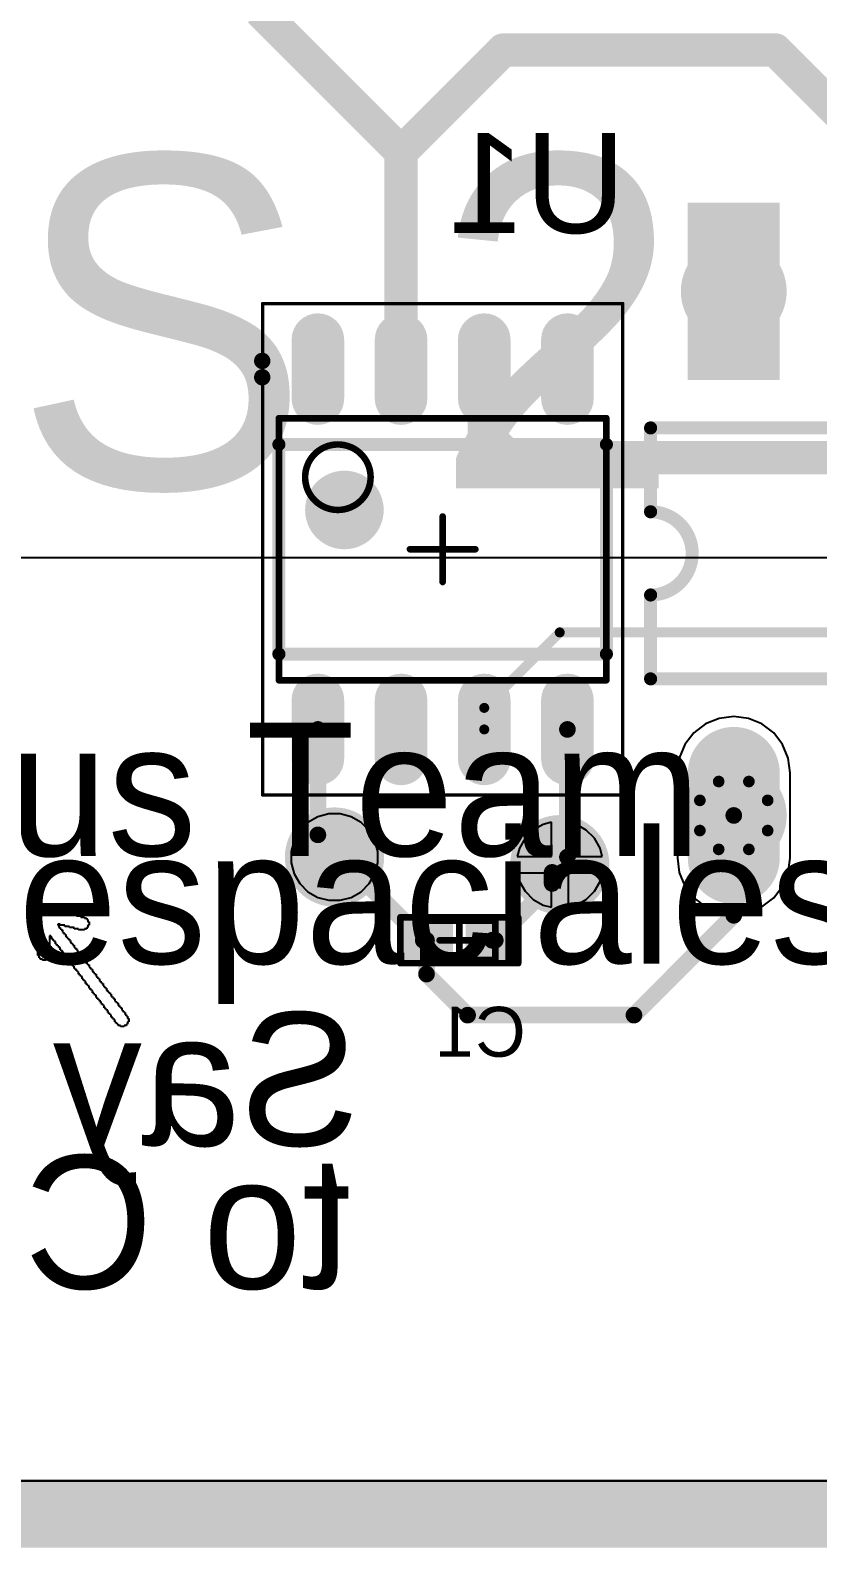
# Model space of a CAD drawing. Header units: millimetres. Extents: x -0.02 to 3.96, y -0.02 to 1.99.
# Drawn here: x 0.457 to 0.93, y -0.02 to 0.892 of the extents above; entities that cross this region are included whole.
import ezdxf

# ---------------------------------------------------------------- set-up
doc = ezdxf.new("R2010")
doc.units = ezdxf.units.MM
doc.header["$MEASUREMENT"] = 0
for name, color, linetype in [('BottomLayer', 5, 'Continuous'), ('BottomOverlay', 54, 'Continuous'), ('BottomPaste', 16, 'Continuous'), ('BottomSolder', 6, 'Continuous'), ('InternalPlane1', 76, 'Continuous'), ('InternalPlane2', 16, 'Continuous'), ('Mechanical1', 6, 'Continuous'), ('Mechanical13', 56, 'Continuous'), ('Mechanical15', 56, 'Continuous'), ('MultiLayer', 9, 'Continuous'), ('PadHoleLayer', 156, 'Continuous'), ('TopLayer', 1, 'Continuous'), ('TopOverlay', 2, 'Continuous'), ('TopSolder', 216, 'Continuous'), ('ViaHoleLayer', 16, 'Continuous')]:
    doc.layers.add(name, color=color, linetype=linetype)
doc.styles.add('Arial', font='arial.ttf', dxfattribs={"height": 0.2})
doc.styles.add('SciFly', font='', dxfattribs={"height": 0.2})
doc.styles.get('SciFly').set_extended_font_data('SciFly')

# ---------------------------------------------------------------- blocks, each defined once
blk = doc.blocks.new('SOIC127P600X135_8N_B_6')
at = {"layer": 'BottomLayer'}
blk.add_hatch(color=5, dxfattribs=at).paths.add_polyline_path([(-0.20421, 0.19862), (-0.10579, 0.19862), (-0.10579, 0.15138), (-0.20421, 0.15138)])
h = blk.add_hatch(color=5, dxfattribs=at)
edge = h.paths.add_edge_path()
edge.add_arc((0.13437, 0.175), 0.02362, 90, 270)
edge.add_line((0.13437, 0.15138), (0.18555, 0.15138))
edge.add_arc((0.18555, 0.175), 0.02362, 270, 450)
edge.add_line((0.18555, 0.19862), (0.13437, 0.19862))
h = blk.add_hatch(color=5, dxfattribs=at)
edge = h.paths.add_edge_path()
edge.add_arc((-0.12598, 0.075), 0.01181, 90, 270)
edge.add_line((-0.12598, 0.06319), (-0.09055, 0.06319))
edge.add_arc((-0.09055, 0.075), 0.01181, 270, 450)
edge.add_line((-0.09055, 0.08681), (-0.12598, 0.08681))
h = blk.add_hatch(color=5, dxfattribs=at)
edge = h.paths.add_edge_path()
edge.add_arc((0.09055, 0.075), 0.01181, 90, 270)
edge.add_line((0.09055, 0.06319), (0.12598, 0.06319))
edge.add_arc((0.12598, 0.075), 0.01181, 270, 450)
edge.add_line((0.12598, 0.08681), (0.09055, 0.08681))
h = blk.add_hatch(color=5, dxfattribs=at)
edge = h.paths.add_edge_path()
edge.add_arc((-0.12598, 0.025), 0.01181, 90, 270)
edge.add_line((-0.12598, 0.01319), (-0.09055, 0.01319))
edge.add_arc((-0.09055, 0.025), 0.01181, 270, 450)
edge.add_line((-0.09055, 0.03681), (-0.12598, 0.03681))
h = blk.add_hatch(color=5, dxfattribs=at)
edge = h.paths.add_edge_path()
edge.add_arc((0.09055, 0.025), 0.01181, 90, 270)
edge.add_line((0.09055, 0.01319), (0.12598, 0.01319))
edge.add_arc((0.12598, 0.025), 0.01181, 270, 450)
edge.add_line((0.12598, 0.03681), (0.09055, 0.03681))
h = blk.add_hatch(color=5, dxfattribs=at)
edge = h.paths.add_edge_path()
edge.add_arc((-0.12598, -0.025), 0.01181, 90, 270)
edge.add_line((-0.12598, -0.03681), (-0.09055, -0.03681))
edge.add_arc((-0.09055, -0.025), 0.01181, 270, 450)
edge.add_line((-0.09055, -0.01319), (-0.12598, -0.01319))
h = blk.add_hatch(color=5, dxfattribs=at)
edge = h.paths.add_edge_path()
edge.add_arc((0.09055, -0.025), 0.01181, 90, 270)
edge.add_line((0.09055, -0.03681), (0.12598, -0.03681))
edge.add_arc((0.12598, -0.025), 0.01181, 270, 450)
edge.add_line((0.12598, -0.01319), (0.09055, -0.01319))
h = blk.add_hatch(color=5, dxfattribs=at)
edge = h.paths.add_edge_path()
edge.add_arc((-0.12598, -0.075), 0.01181, 90, 270)
edge.add_line((-0.12598, -0.08681), (-0.09055, -0.08681))
edge.add_arc((-0.09055, -0.075), 0.01181, 270, 450)
edge.add_line((-0.09055, -0.06319), (-0.12598, -0.06319))
h = blk.add_hatch(color=5, dxfattribs=at)
edge = h.paths.add_edge_path()
edge.add_arc((0.09055, -0.075), 0.01181, 90, 270)
edge.add_line((0.09055, -0.08681), (0.12598, -0.08681))
edge.add_arc((0.12598, -0.075), 0.01181, 270, 450)
edge.add_line((0.12598, -0.06319), (0.09055, -0.06319))
at = {"layer": 'BottomPaste'}
h = blk.add_hatch(color=16, dxfattribs=at)
edge = h.paths.add_edge_path()
edge.add_arc((-0.12598, 0.075), 0.01181, 90, 270)
edge.add_line((-0.12598, 0.06319), (-0.09055, 0.06319))
edge.add_arc((-0.09055, 0.075), 0.01181, 270, 450)
edge.add_line((-0.09055, 0.08681), (-0.12598, 0.08681))
h = blk.add_hatch(color=16, dxfattribs=at)
edge = h.paths.add_edge_path()
edge.add_arc((0.09055, 0.075), 0.01181, 90, 270)
edge.add_line((0.09055, 0.06319), (0.12598, 0.06319))
edge.add_arc((0.12598, 0.075), 0.01181, 270, 450)
edge.add_line((0.12598, 0.08681), (0.09055, 0.08681))
h = blk.add_hatch(color=16, dxfattribs=at)
edge = h.paths.add_edge_path()
edge.add_arc((-0.12598, 0.025), 0.01181, 90, 270)
edge.add_line((-0.12598, 0.01319), (-0.09055, 0.01319))
edge.add_arc((-0.09055, 0.025), 0.01181, 270, 450)
edge.add_line((-0.09055, 0.03681), (-0.12598, 0.03681))
h = blk.add_hatch(color=16, dxfattribs=at)
edge = h.paths.add_edge_path()
edge.add_arc((0.09055, 0.025), 0.01181, 90, 270)
edge.add_line((0.09055, 0.01319), (0.12598, 0.01319))
edge.add_arc((0.12598, 0.025), 0.01181, 270, 450)
edge.add_line((0.12598, 0.03681), (0.09055, 0.03681))
h = blk.add_hatch(color=16, dxfattribs=at)
edge = h.paths.add_edge_path()
edge.add_arc((-0.12598, -0.025), 0.01181, 90, 270)
edge.add_line((-0.12598, -0.03681), (-0.09055, -0.03681))
edge.add_arc((-0.09055, -0.025), 0.01181, 270, 450)
edge.add_line((-0.09055, -0.01319), (-0.12598, -0.01319))
h = blk.add_hatch(color=16, dxfattribs=at)
edge = h.paths.add_edge_path()
edge.add_arc((0.09055, -0.025), 0.01181, 90, 270)
edge.add_line((0.09055, -0.03681), (0.12598, -0.03681))
edge.add_arc((0.12598, -0.025), 0.01181, 270, 450)
edge.add_line((0.12598, -0.01319), (0.09055, -0.01319))
h = blk.add_hatch(color=16, dxfattribs=at)
edge = h.paths.add_edge_path()
edge.add_arc((-0.12598, -0.075), 0.01181, 90, 270)
edge.add_line((-0.12598, -0.08681), (-0.09055, -0.08681))
edge.add_arc((-0.09055, -0.075), 0.01181, 270, 450)
edge.add_line((-0.09055, -0.06319), (-0.12598, -0.06319))
h = blk.add_hatch(color=16, dxfattribs=at)
edge = h.paths.add_edge_path()
edge.add_arc((0.09055, -0.075), 0.01181, 90, 270)
edge.add_line((0.09055, -0.08681), (0.12598, -0.08681))
edge.add_arc((0.12598, -0.075), 0.01181, 270, 450)
edge.add_line((0.12598, -0.06319), (0.09055, -0.06319))
at = {"layer": 'BottomSolder'}
blk.add_hatch(color=6, dxfattribs=at).paths.add_polyline_path([(-0.20821, 0.20262), (-0.10179, 0.20262), (-0.10179, 0.14738), (-0.20821, 0.14738)])
h = blk.add_hatch(color=6, dxfattribs=at)
edge = h.paths.add_edge_path()
edge.add_arc((0.13437, 0.175), 0.02762, 90, 270)
edge.add_line((0.13437, 0.14738), (0.18555, 0.14738))
edge.add_arc((0.18555, 0.175), 0.02762, 270, 450)
edge.add_line((0.18555, 0.20262), (0.13437, 0.20262))
h = blk.add_hatch(color=6, dxfattribs=at)
edge = h.paths.add_edge_path()
edge.add_arc((-0.12598, 0.075), 0.01581, 90, 270)
edge.add_line((-0.12598, 0.05919), (-0.09055, 0.05919))
edge.add_arc((-0.09055, 0.075), 0.01581, 270, 450)
edge.add_line((-0.09055, 0.09081), (-0.12598, 0.09081))
h = blk.add_hatch(color=6, dxfattribs=at)
edge = h.paths.add_edge_path()
edge.add_arc((0.09055, 0.075), 0.01581, 90, 270)
edge.add_line((0.09055, 0.05919), (0.12598, 0.05919))
edge.add_arc((0.12598, 0.075), 0.01581, 270, 450)
edge.add_line((0.12598, 0.09081), (0.09055, 0.09081))
h = blk.add_hatch(color=6, dxfattribs=at)
edge = h.paths.add_edge_path()
edge.add_arc((-0.12598, 0.025), 0.01581, 90, 270)
edge.add_line((-0.12598, 0.00919), (-0.09055, 0.00919))
edge.add_arc((-0.09055, 0.025), 0.01581, 270, 450)
edge.add_line((-0.09055, 0.04081), (-0.12598, 0.04081))
h = blk.add_hatch(color=6, dxfattribs=at)
edge = h.paths.add_edge_path()
edge.add_arc((0.09055, 0.025), 0.01581, 90, 270)
edge.add_line((0.09055, 0.00919), (0.12598, 0.00919))
edge.add_arc((0.12598, 0.025), 0.01581, 270, 450)
edge.add_line((0.12598, 0.04081), (0.09055, 0.04081))
h = blk.add_hatch(color=6, dxfattribs=at)
edge = h.paths.add_edge_path()
edge.add_arc((-0.12598, -0.025), 0.01581, 90, 270)
edge.add_line((-0.12598, -0.04081), (-0.09055, -0.04081))
edge.add_arc((-0.09055, -0.025), 0.01581, 270, 450)
edge.add_line((-0.09055, -0.00919), (-0.12598, -0.00919))
h = blk.add_hatch(color=6, dxfattribs=at)
edge = h.paths.add_edge_path()
edge.add_arc((0.09055, -0.025), 0.01581, 90, 270)
edge.add_line((0.09055, -0.04081), (0.12598, -0.04081))
edge.add_arc((0.12598, -0.025), 0.01581, 270, 450)
edge.add_line((0.12598, -0.00919), (0.09055, -0.00919))
h = blk.add_hatch(color=6, dxfattribs=at)
edge = h.paths.add_edge_path()
edge.add_arc((-0.12598, -0.075), 0.01581, 90, 270)
edge.add_line((-0.12598, -0.09081), (-0.09055, -0.09081))
edge.add_arc((-0.09055, -0.075), 0.01581, 270, 450)
edge.add_line((-0.09055, -0.05919), (-0.12598, -0.05919))
h = blk.add_hatch(color=6, dxfattribs=at)
edge = h.paths.add_edge_path()
edge.add_arc((0.09055, -0.075), 0.01581, 90, 270)
edge.add_line((0.09055, -0.09081), (0.12598, -0.09081))
edge.add_arc((0.12598, -0.075), 0.01581, 270, 450)
edge.add_line((0.12598, -0.05919), (0.09055, -0.05919))
at = {"layer": 'InternalPlane1'}
h = blk.add_hatch(color=76, dxfattribs=at)
edge = h.paths.add_edge_path()
edge.add_arc((-0.155, 0.175), 0.03181, 0, 360)
h = blk.add_hatch(color=76, dxfattribs=at)
edge = h.paths.add_edge_path()
edge.add_arc((0.15996, 0.175), 0.03181, 0, 360)
at = {"layer": 'InternalPlane2'}
h = blk.add_hatch(color=16, dxfattribs=at)
edge = h.paths.add_edge_path()
edge.add_arc((-0.155, 0.175), 0.03181, 0, 360)
at = {"layer": 'MultiLayer'}
blk.add_hatch(color=9, dxfattribs=at).paths.add_polyline_path([(-0.20421, 0.19862), (-0.10579, 0.19862), (-0.10579, 0.15138), (-0.20421, 0.15138)])
h = blk.add_hatch(color=9, dxfattribs=at)
edge = h.paths.add_edge_path()
edge.add_arc((0.13437, 0.175), 0.02362, 90, 270)
edge.add_line((0.13437, 0.15138), (0.18555, 0.15138))
edge.add_arc((0.18555, 0.175), 0.02362, 270, 450)
edge.add_line((0.18555, 0.19862), (0.13437, 0.19862))
at = {"layer": 'PadHoleLayer'}
h = blk.add_hatch(color=156, dxfattribs=at)
edge = h.paths.add_edge_path()
edge.add_arc((-0.155, 0.175), 0.01181, 0, 360)
h = blk.add_hatch(color=156, dxfattribs=at)
edge = h.paths.add_edge_path()
edge.add_arc((0.15996, 0.175), 0.01181, 0, 360)
at = {"layer": 'TopLayer'}
blk.add_hatch(color=1, dxfattribs=at).paths.add_polyline_path([(-0.20421, 0.19862), (-0.10579, 0.19862), (-0.10579, 0.15138), (-0.20421, 0.15138)])
h = blk.add_hatch(color=1, dxfattribs=at)
edge = h.paths.add_edge_path()
edge.add_arc((0.13437, 0.175), 0.02362, 90, 270)
edge.add_line((0.13437, 0.15138), (0.18555, 0.15138))
edge.add_arc((0.18555, 0.175), 0.02362, 270, 450)
edge.add_line((0.18555, 0.19862), (0.13437, 0.19862))
at = {"layer": 'TopSolder'}
blk.add_hatch(color=216, dxfattribs=at).paths.add_polyline_path([(-0.20821, 0.20262), (-0.10179, 0.20262), (-0.10179, 0.14738), (-0.20821, 0.14738)])
h = blk.add_hatch(color=216, dxfattribs=at)
edge = h.paths.add_edge_path()
edge.add_arc((0.13437, 0.175), 0.02762, 90, 270)
edge.add_line((0.13437, 0.14738), (0.18555, 0.14738))
edge.add_arc((0.18555, 0.175), 0.02762, 270, 450)
edge.add_line((0.18555, 0.20262), (0.13437, 0.20262))
at = {"layer": 'BottomOverlay', "const_width": 0.00787}
for points in [[(-0.07291, 0.125), (-0.07291, 0.525)], [(0.07787, 0.125), (0.07787, 0.525)], [(-0.02252, 0.125), (-0.07291, 0.125)], [(0.07787, 0.125), (0.02748, 0.125)], [(0.06299, 0.09843), (-0.06299, 0.09843)], [(-0.06299, -0.09843), (-0.06299, 0.09843)], [(0.06299, -0.09843), (0.06299, 0.09843)], [(0.06299, -0.09843), (-0.06299, -0.09843)]]:
    blk.add_lwpolyline(points, dxfattribs=at)
blk.add_lwpolyline([(-0.02252, 0.125, -1), (0.02748, 0.125)], format="xyb", dxfattribs=at)
at = {"layer": 'BottomOverlay'}
for points, const_width in [([(-0.07488, 0.125, 1), (-0.07094, 0.125, 1)], 0.00394), ([(-0.07488, 0.125, 1), (-0.07094, 0.125, 1)], 0.00394), ([(-0.02449, 0.125, 1), (-0.02055, 0.125, 1)], 0.00394), ([(-0.02449, 0.125, 1), (-0.02055, 0.125, 1)], 0.00394), ([(0.02551, 0.125, 1), (0.02945, 0.125, 1)], 0.00394), ([(0.02551, 0.125, 1), (0.02945, 0.125, 1)], 0.00394), ([(0.07591, 0.125, 1), (0.07984, 0.125, 1)], 0.00394), ([(0.07591, 0.125, 1), (0.07984, 0.125, 1)], 0.00394), ([(-0.06496, 0.09843, 1), (-0.06102, 0.09843, 1)], 0.00394), ([(-0.06496, 0.09843, 1), (-0.06102, 0.09843, 1)], 0.00394), ([(0.06102, 0.09843, 1), (0.06496, 0.09843, 1)], 0.00394), ([(0.06102, 0.09843, 1), (0.06496, 0.09843, 1)], 0.00394), ([(-0.01181, -0.05906, 1), (-0.03543, -0.05906, 1)], 0.02362), ([(-0.04134, -0.05906, 1), (-0.02953, -0.05906, 1)], 0.01181), ([(-0.01772, -0.05906, 1), (-0.00591, -0.05906, 1)], 0.01181), ([(-0.10335, -0.10846, 1), (-0.11319, -0.10846, 1)], 0.00984), ([(-0.06496, -0.09843, 1), (-0.06102, -0.09843, 1)], 0.00394), ([(-0.06496, -0.09843, 1), (-0.06102, -0.09843, 1)], 0.00394), ([(0.06102, -0.09843, 1), (0.06496, -0.09843, 1)], 0.00394), ([(0.06102, -0.09843, 1), (0.06496, -0.09843, 1)], 0.00394), ([(-0.11565, -0.10846, 1), (-0.11073, -0.10846, 1)], 0.00492), ([(-0.10581, -0.10846, 1), (-0.10089, -0.10846, 1)], 0.00492)]:
    blk.add_lwpolyline(points, format="xyb", close=True, dxfattribs=dict(at, const_width=const_width))
at = {"layer": 'InternalPlane2', "const_width": 0.007}
for points in [[(0.15089, 0.19538, -0.212557), (0.16904, 0.19538)], [(0.13958, 0.16593, -0.212557), (0.13958, 0.18407)], [(0.18034, 0.18407, -0.212557), (0.18034, 0.16593)], [(0.16904, 0.15462, -0.212557), (0.15089, 0.15462)]]:
    blk.add_lwpolyline(points, format="xyb", dxfattribs=at)
at = {"layer": 'InternalPlane2', "const_width": 0.0035}
for points in [[(0.14914, 0.19538, 1), (0.15264, 0.19538, 1)], [(0.16729, 0.19538, 1), (0.17079, 0.19538, 1)], [(0.13783, 0.18407, 1), (0.14133, 0.18407, 1)], [(0.17859, 0.18407, 1), (0.18209, 0.18407, 1)], [(0.13783, 0.16593, 1), (0.14133, 0.16593, 1)], [(0.17859, 0.16593, 1), (0.18209, 0.16593, 1)], [(0.14914, 0.15462, 1), (0.15264, 0.15462, 1)], [(0.16729, 0.15462, 1), (0.17079, 0.15462, 1)]]:
    blk.add_lwpolyline(points, format="xyb", close=True, dxfattribs=at)
at = {"layer": 'Mechanical13', "const_width": 0.00394}
for points in [[(0.07874, 0.09843), (-0.07874, 0.09843)], [(-0.07874, -0.09843), (-0.07874, 0.09843)], [(0.07874, -0.09843), (0.07874, 0.09843)], [(0.07874, -0.09843), (-0.07874, -0.09843)]]:
    blk.add_lwpolyline(points, dxfattribs=at)
at = {"layer": 'Mechanical13'}
for points, const_width in [([(-0.07972, 0.09843, 1), (-0.07776, 0.09843, 1)], 0.00197), ([(-0.07972, 0.09843, 1), (-0.07776, 0.09843, 1)], 0.00197), ([(0.07776, 0.09843, 1), (0.07972, 0.09843, 1)], 0.00197), ([(0.07776, 0.09843, 1), (0.07972, 0.09843, 1)], 0.00197), ([(-0.02362, -0.06299, 1), (-0.06299, -0.06299, 1)], 0.00394), ([(-0.06398, -0.06299, 1), (-0.06201, -0.06299, 1)], 0.00197), ([(-0.02461, -0.06299, 1), (-0.02264, -0.06299, 1)], 0.00197), ([(-0.07972, -0.09843, 1), (-0.07776, -0.09843, 1)], 0.00197), ([(-0.07972, -0.09843, 1), (-0.07776, -0.09843, 1)], 0.00197), ([(0.07776, -0.09843, 1), (0.07972, -0.09843, 1)], 0.00197), ([(0.07776, -0.09843, 1), (0.07972, -0.09843, 1)], 0.00197)]:
    blk.add_lwpolyline(points, format="xyb", close=True, dxfattribs=dict(at, const_width=const_width))
at = {"layer": 'Mechanical15'}
for points, const_width in [([(0.14764, 0.10827), (-0.14764, 0.10827)], 0.00197), ([(-0.14764, -0.10827), (-0.14764, 0.10827)], 0.00197), ([(0.14764, -0.10827), (0.14764, 0.10827)], 0.00197), ([(0, -0.01969), (0, 0.01969)], 0.00394), ([(0.01969, 0), (-0.01969, 0)], 0.00394), ([(0.14764, -0.10827), (-0.14764, -0.10827)], 0.00197)]:
    blk.add_lwpolyline(points, dxfattribs=dict(at, const_width=const_width))
for points, const_width in [([(-0.14813, 0.10827, 1), (-0.14715, 0.10827, 1)], 0.000984), ([(-0.14813, 0.10827, 1), (-0.14715, 0.10827, 1)], 0.000984), ([(0.14715, 0.10827, 1), (0.14813, 0.10827, 1)], 0.000984), ([(0.14715, 0.10827, 1), (0.14813, 0.10827, 1)], 0.000984), ([(-0.00098, 0.01969, 1), (0.00098, 0.01969, 1)], 0.00197), ([(-0.02067, 0, 1), (-0.0187, 0, 1)], 0.00197), ([(0.0187, 0, 1), (0.02067, 0, 1)], 0.00197), ([(-0.00098, -0.01969, 1), (0.00098, -0.01969, 1)], 0.00197), ([(-0.14813, -0.10827, 1), (-0.14715, -0.10827, 1)], 0.000984), ([(-0.14813, -0.10827, 1), (-0.14715, -0.10827, 1)], 0.000984), ([(0.14715, -0.10827, 1), (0.14813, -0.10827, 1)], 0.000984), ([(0.14715, -0.10827, 1), (0.14813, -0.10827, 1)], 0.000984)]:
    blk.add_lwpolyline(points, format="xyb", close=True, dxfattribs=dict(at, const_width=const_width))
blk = doc.blocks.new('0402_B_8')
at = {"layer": 'BottomLayer'}
for points in [[(-0.00787, 0.00984), (-0.00787, -0.00984), (-0.0315, -0.00984), (-0.0315, 0.00984)], [(0.0315, 0.00984), (0.0315, -0.00984), (0.00787, -0.00984), (0.00787, 0.00984)]]:
    blk.add_hatch(color=5, dxfattribs=at).paths.add_polyline_path(points)
at = {"layer": 'BottomPaste'}
for points in [[(-0.00787, 0.00984), (-0.00787, -0.00984), (-0.0315, -0.00984), (-0.0315, 0.00984)], [(0.0315, 0.00984), (0.0315, -0.00984), (0.00787, -0.00984), (0.00787, 0.00984)]]:
    blk.add_hatch(color=16, dxfattribs=at).paths.add_polyline_path(points)
at = {"layer": 'BottomSolder'}
for points in [[(-0.00387, 0.01384), (-0.00387, -0.01384), (-0.0355, -0.01384), (-0.0355, 0.01384)], [(0.0355, 0.01384), (0.0355, -0.01384), (0.00387, -0.01384), (0.00387, 0.01384)]]:
    blk.add_hatch(color=6, dxfattribs=at).paths.add_polyline_path(points)
at = {"layer": 'Mechanical13', "const_width": 0.00394}
for points in [[(-0.02165, 0.01181), (0.02165, 0.01181)], [(-0.02165, -0.01181), (-0.02165, 0.01181)], [(0.02165, -0.01181), (0.02165, 0.01181)], [(-0.02165, -0.01181), (0.02165, -0.01181)]]:
    blk.add_lwpolyline(points, dxfattribs=at)
at = {"layer": 'Mechanical13', "const_width": 0.00197}
for points in [[(-0.02264, 0.01181, 1), (-0.02067, 0.01181, 1)], [(-0.02264, 0.01181, 1), (-0.02067, 0.01181, 1)], [(0.02067, 0.01181, 1), (0.02264, 0.01181, 1)], [(0.02067, 0.01181, 1), (0.02264, 0.01181, 1)], [(-0.02264, -0.01181, 1), (-0.02067, -0.01181, 1)], [(-0.02264, -0.01181, 1), (-0.02067, -0.01181, 1)], [(0.02067, -0.01181, 1), (0.02264, -0.01181, 1)], [(0.02067, -0.01181, 1), (0.02264, -0.01181, 1)]]:
    blk.add_lwpolyline(points, format="xyb", close=True, dxfattribs=at)
at = {"layer": 'Mechanical15', "const_width": 0.00394}
for points in [[(-0.03543, 0.01378), (0.03543, 0.01378)], [(-0.03543, -0.01378), (-0.03543, 0.01378)], [(0, -0.01181), (0, 0.01181)], [(0.03543, -0.01378), (0.03543, 0.01378)], [(-0.01181, 0), (0.01181, 0)], [(-0.03543, -0.01378), (0.03543, -0.01378)]]:
    blk.add_lwpolyline(points, dxfattribs=at)
at = {"layer": 'Mechanical15', "const_width": 0.00197}
for points in [[(-0.03642, 0.01378, 1), (-0.03445, 0.01378, 1)], [(-0.03642, 0.01378, 1), (-0.03445, 0.01378, 1)], [(-0.00098, 0.01181, 1), (0.00098, 0.01181, 1)], [(0.03445, 0.01378, 1), (0.03642, 0.01378, 1)], [(0.03445, 0.01378, 1), (0.03642, 0.01378, 1)], [(-0.0128, 0, 1), (-0.01083, 0, 1)], [(0.01083, 0, 1), (0.0128, 0, 1)], [(-0.03642, -0.01378, 1), (-0.03445, -0.01378, 1)], [(-0.03642, -0.01378, 1), (-0.03445, -0.01378, 1)], [(-0.00098, -0.01181, 1), (0.00098, -0.01181, 1)], [(0.03445, -0.01378, 1), (0.03642, -0.01378, 1)], [(0.03445, -0.01378, 1), (0.03642, -0.01378, 1)]]:
    blk.add_lwpolyline(points, format="xyb", close=True, dxfattribs=at)

msp = doc.modelspace()

# ---------------------------------------------------------------- hatches: boundary and pattern name
at = {"layer": 'BottomLayer'}
h = msp.add_hatch(color=5, dxfattribs=at)
edge = h.paths.add_edge_path()
edge.add_arc((0.64, 0.395), 0.016, 0, 360)
h = msp.add_hatch(color=5, dxfattribs=at)
edge = h.paths.add_edge_path()
edge.add_arc((0.7754, 0.3904), 0.016, 0, 360)
at = {"layer": 'InternalPlane1'}
h = msp.add_hatch(color=76, dxfattribs=at)
edge = h.paths.add_edge_path()
edge.add_arc((0.64, 0.395), 0.02984, 0, 360)
at = {"layer": 'InternalPlane2'}
h = msp.add_hatch(color=16, dxfattribs=at)
edge = h.paths.add_edge_path()
edge.add_arc((0.7754, 0.3904), 0.02984, 0, 360)
at = {"layer": 'TopLayer'}
h = msp.add_hatch(color=1, dxfattribs=at)
edge = h.paths.add_edge_path()
edge.add_arc((0.64, 0.395), 0.016, 0, 360)
h = msp.add_hatch(color=1, dxfattribs=at)
edge = h.paths.add_edge_path()
edge.add_arc((0.7754, 0.3904), 0.016, 0, 360)
at = {"layer": 'ViaHoleLayer'}
h = msp.add_hatch(color=16, dxfattribs=at)
edge = h.paths.add_edge_path()
edge.add_arc((0.64, 0.395), 0.00984, 0, 360)
h = msp.add_hatch(color=16, dxfattribs=at)
edge = h.paths.add_edge_path()
edge.add_arc((0.7754, 0.3904), 0.00984, 0, 360)

# ---------------------------------------------------------------- linework, layer by layer
at = {"layer": 'BottomLayer'}
msp.add_line((0.4, 0.575), (1.275, 0.575), dxfattribs=at)
for points, const_width in [([(0.595, 0.90359), (0.68, 0.81859)], 0.02), ([(0.68, 0.81859), (0.74141, 0.88)], 0.02), ([(0.74141, 0.88), (0.905, 0.88)], 0.02), ([(0.905, 0.88), (0.98, 0.805)], 0.02), ([(0.68, 0.68823), (0.68, 0.81859)], 0.02), ([(0.73, 0.65), (0.73, 0.68823)], 0.02), ([(0.73, 0.65), (0.745, 0.635)], 0.02), ([(0.745, 0.635), (1.03, 0.635)], 0.02), ([(0.73, 0.48464), (0.77536, 0.53)], 0.006), ([(0.77536, 0.53), (0.99, 0.53)], 0.006), ([(0.73, 0.47169), (0.73, 0.48464)], 0.006), ([(0.63, 0.40835), (0.63, 0.47169)], 0.01), ([(0.78, 0.395), (0.78, 0.47169)], 0.01), ([(0.88, 0.36), (0.88, 0.42)], 0.01), ([(0.63, 0.40835), (0.69335, 0.345)], 0.01), ([(0.77079, 0.38579), (0.78, 0.395)], 0.01), ([(0.73665, 0.345), (0.77079, 0.37914)], 0.01), ([(0.77079, 0.37914), (0.77079, 0.38579)], 0.01), ([(0.82, 0.3), (0.88, 0.36)], 0.01), ([(0.69335, 0.345), (0.69532, 0.345)], 0.01), ([(0.69532, 0.32469), (0.69532, 0.345)], 0.01), ([(0.73469, 0.345), (0.73665, 0.345)], 0.01), ([(0.69532, 0.32469), (0.72, 0.3)], 0.01), ([(0.72, 0.3), (0.82, 0.3)], 0.01)]:
    msp.add_lwpolyline(points, dxfattribs=dict(at, const_width=const_width))
for points, const_width in [([(0.73641, 0.88, 1), (0.74641, 0.88, 1)], 0.01), ([(0.73641, 0.88, 1), (0.74641, 0.88, 1)], 0.01), ([(0.9, 0.88, 1), (0.91, 0.88, 1)], 0.01), ([(0.9, 0.88, 1), (0.91, 0.88, 1)], 0.01), ([(0.675, 0.81859, 1), (0.685, 0.81859, 1)], 0.01), ([(0.675, 0.81859, 1), (0.685, 0.81859, 1)], 0.01), ([(0.675, 0.81859, 1), (0.685, 0.81859, 1)], 0.01), ([(0.675, 0.68823, 1), (0.685, 0.68823, 1)], 0.01), ([(0.725, 0.68823, 1), (0.735, 0.68823, 1)], 0.01), ([(0.725, 0.65, 1), (0.735, 0.65, 1)], 0.01), ([(0.725, 0.65, 1), (0.735, 0.65, 1)], 0.01), ([(0.74, 0.635, 1), (0.75, 0.635, 1)], 0.01), ([(0.74, 0.635, 1), (0.75, 0.635, 1)], 0.01), ([(0.77386, 0.53, 1), (0.77686, 0.53, 1)], 0.003), ([(0.77386, 0.53, 1), (0.77686, 0.53, 1)], 0.003), ([(0.7285, 0.48464, 1), (0.7315, 0.48464, 1)], 0.003), ([(0.7285, 0.48464, 1), (0.7315, 0.48464, 1)], 0.003), ([(0.6275, 0.47169, 1), (0.6325, 0.47169, 1)], 0.005), ([(0.7285, 0.47169, 1), (0.7315, 0.47169, 1)], 0.003), ([(0.7775, 0.47169, 1), (0.7825, 0.47169, 1)], 0.005), ([(0.8775, 0.42, 1), (0.8825, 0.42, 1)], 0.005), ([(0.6275, 0.40835, 1), (0.6325, 0.40835, 1)], 0.005), ([(0.6275, 0.40835, 1), (0.6325, 0.40835, 1)], 0.005), ([(0.7775, 0.395, 1), (0.7825, 0.395, 1)], 0.005), ([(0.7775, 0.395, 1), (0.7825, 0.395, 1)], 0.005), ([(0.76829, 0.38579, 1), (0.77329, 0.38579, 1)], 0.005), ([(0.76829, 0.38579, 1), (0.77329, 0.38579, 1)], 0.005), ([(0.76829, 0.37914, 1), (0.77329, 0.37914, 1)], 0.005), ([(0.76829, 0.37914, 1), (0.77329, 0.37914, 1)], 0.005), ([(0.8775, 0.36, 1), (0.8825, 0.36, 1)], 0.005), ([(0.8775, 0.36, 1), (0.8825, 0.36, 1)], 0.005), ([(0.69085, 0.345, 1), (0.69585, 0.345, 1)], 0.005), ([(0.69085, 0.345, 1), (0.69585, 0.345, 1)], 0.005), ([(0.69281, 0.345, 1), (0.69781, 0.345, 1)], 0.005), ([(0.69281, 0.345, 1), (0.69781, 0.345, 1)], 0.005), ([(0.73219, 0.345, 1), (0.73719, 0.345, 1)], 0.005), ([(0.73415, 0.345, 1), (0.73915, 0.345, 1)], 0.005), ([(0.73415, 0.345, 1), (0.73915, 0.345, 1)], 0.005), ([(0.69281, 0.32469, 1), (0.69781, 0.32469, 1)], 0.005), ([(0.69281, 0.32469, 1), (0.69781, 0.32469, 1)], 0.005), ([(0.7175, 0.3, 1), (0.7225, 0.3, 1)], 0.005), ([(0.7175, 0.3, 1), (0.7225, 0.3, 1)], 0.005), ([(0.8175, 0.3, 1), (0.8225, 0.3, 1)], 0.005), ([(0.8175, 0.3, 1), (0.8225, 0.3, 1)], 0.005)]:
    msp.add_lwpolyline(points, format="xyb", close=True, dxfattribs=dict(at, const_width=const_width))
at = {"layer": 'BottomOverlay'}
for p, q in [((0.4624, 0.3645), (0.4624, 0.3652)), ((0.4624, 0.3652), (0.4652, 0.3652)), ((0.4652, 0.3652), (0.4652, 0.3645)), ((0.4596, 0.3617), (0.4596, 0.3624)), ((0.4596, 0.3624), (0.4603, 0.3624)), ((0.4596, 0.361), (0.4596, 0.3617)), ((0.4596, 0.3603), (0.4596, 0.361)), ((0.4596, 0.3596), (0.4596, 0.3603)), ((0.4596, 0.3589), (0.4596, 0.3596)), ((0.4596, 0.3582), (0.4596, 0.3589)), ((0.4596, 0.3575), (0.4596, 0.3582)), ((0.4596, 0.3568), (0.4596, 0.3575)), ((0.4596, 0.3561), (0.4596, 0.3568)), ((0.4603, 0.3561), (0.4596, 0.3561)), ((0.4603, 0.3631), (0.4603, 0.3638)), ((0.4603, 0.3638), (0.461, 0.3638)), ((0.4603, 0.3624), (0.4603, 0.3631)), ((0.4603, 0.3554), (0.4603, 0.3561)), ((0.461, 0.3638), (0.461, 0.3645)), ((0.461, 0.3645), (0.4624, 0.3645)), ((0.4652, 0.3645), (0.468, 0.3645)), ((0.468, 0.3645), (0.468, 0.3638)), ((0.468, 0.3638), (0.4708, 0.3638)), ((0.4708, 0.3638), (0.4708, 0.3631)), ((0.4708, 0.3631), (0.4736, 0.3631)), ((0.4736, 0.3631), (0.4736, 0.3624)), ((0.4736, 0.3624), (0.4764, 0.3624)), ((0.4764, 0.3624), (0.4764, 0.3617)), ((0.4764, 0.3617), (0.4792, 0.3617)), ((0.4792, 0.3617), (0.4792, 0.361)), ((0.4792, 0.361), (0.482, 0.361)), ((0.482, 0.361), (0.482, 0.3603)), ((0.482, 0.3603), (0.4848, 0.3603)), ((0.4848, 0.3603), (0.4848, 0.3596)), ((0.4848, 0.3596), (0.4876, 0.3596)), ((0.4876, 0.3596), (0.4876, 0.3589)), ((0.4876, 0.3589), (0.4897, 0.3589)), ((0.4897, 0.3589), (0.4897, 0.3582)), ((0.4897, 0.3582), (0.4911, 0.3582)), ((0.4911, 0.3582), (0.4911, 0.3575)), ((0.4911, 0.3575), (0.4918, 0.3575)), ((0.4918, 0.3575), (0.4918, 0.3568)), ((0.4918, 0.3568), (0.4918, 0.3561)), ((0.4918, 0.3561), (0.4925, 0.3561)), ((0.4925, 0.3561), (0.4925, 0.3554)), ((0.4603, 0.3547), (0.4603, 0.3554)), ((0.4603, 0.354), (0.4603, 0.3547)), ((0.4603, 0.3533), (0.4603, 0.354)), ((0.4603, 0.3526), (0.4603, 0.3533)), ((0.4603, 0.3519), (0.4603, 0.3526)), ((0.4603, 0.3512), (0.4603, 0.3519)), ((0.4603, 0.3505), (0.4603, 0.3512)), ((0.4603, 0.3498), (0.4603, 0.3505)), ((0.4603, 0.3491), (0.4603, 0.3498)), ((0.4603, 0.3484), (0.4603, 0.3491)), ((0.4603, 0.3477), (0.4603, 0.3484)), ((0.461, 0.3477), (0.4603, 0.3477)), ((0.461, 0.347), (0.461, 0.3477)), ((0.461, 0.3463), (0.461, 0.347)), ((0.4694, 0.3477), (0.4687, 0.3477)), ((0.4687, 0.3477), (0.4687, 0.347)), ((0.4687, 0.347), (0.4687, 0.3463)), ((0.4694, 0.347), (0.4694, 0.3477)), ((0.4701, 0.347), (0.4694, 0.347)), ((0.4701, 0.3463), (0.4701, 0.347)), ((0.475, 0.3547), (0.4736, 0.3547)), ((0.4736, 0.3547), (0.4736, 0.354)), ((0.4736, 0.354), (0.4743, 0.354)), ((0.4743, 0.354), (0.4743, 0.3533)), ((0.4743, 0.3533), (0.4743, 0.3526)), ((0.4743, 0.3526), (0.475, 0.3526)), ((0.475, 0.354), (0.475, 0.3547)), ((0.4778, 0.354), (0.475, 0.354)), ((0.475, 0.3526), (0.475, 0.3519)), ((0.475, 0.3519), (0.4757, 0.3519)), ((0.4757, 0.3519), (0.4757, 0.3512)), ((0.4757, 0.3512), (0.4764, 0.3512)), ((0.4764, 0.3512), (0.4764, 0.3505)), ((0.4764, 0.3505), (0.4764, 0.3498)), ((0.4764, 0.3498), (0.4771, 0.3498)), ((0.4771, 0.3498), (0.4771, 0.3491)), ((0.4771, 0.3491), (0.4778, 0.3491)), ((0.4778, 0.3533), (0.4778, 0.354)), ((0.4806, 0.3533), (0.4778, 0.3533)), ((0.4778, 0.3491), (0.4778, 0.3484)), ((0.4778, 0.3484), (0.4785, 0.3484)), ((0.4785, 0.3484), (0.4785, 0.3477)), ((0.4785, 0.3477), (0.4785, 0.347)), ((0.4785, 0.347), (0.4792, 0.347)), ((0.4792, 0.347), (0.4792, 0.3463)), ((0.4806, 0.3526), (0.4806, 0.3533)), ((0.4834, 0.3526), (0.4806, 0.3526)), ((0.4834, 0.3519), (0.4834, 0.3526)), ((0.4862, 0.3519), (0.4834, 0.3519)), ((0.4862, 0.3512), (0.4862, 0.3519)), ((0.4897, 0.3512), (0.4862, 0.3512)), ((0.4911, 0.3519), (0.4897, 0.3519)), ((0.4897, 0.3519), (0.4897, 0.3512)), ((0.4918, 0.3526), (0.4911, 0.3526)), ((0.4911, 0.3526), (0.4911, 0.3519)), ((0.4925, 0.354), (0.4918, 0.354)), ((0.4918, 0.354), (0.4918, 0.3533)), ((0.4918, 0.3533), (0.4918, 0.3526)), ((0.4925, 0.3554), (0.4925, 0.3547)), ((0.4925, 0.3547), (0.4925, 0.354)), ((0.461, 0.3456), (0.461, 0.3463)), ((0.461, 0.3449), (0.461, 0.3456)), ((0.461, 0.3442), (0.461, 0.3449)), ((0.461, 0.3435), (0.461, 0.3442)), ((0.461, 0.3428), (0.461, 0.3435)), ((0.461, 0.3421), (0.461, 0.3428)), ((0.461, 0.3414), (0.461, 0.3421)), ((0.461, 0.3407), (0.461, 0.3414)), ((0.461, 0.34), (0.461, 0.3407)), ((0.4617, 0.34), (0.461, 0.34)), ((0.4617, 0.3393), (0.4617, 0.34)), ((0.4617, 0.3386), (0.4617, 0.3393)), ((0.4617, 0.3379), (0.4617, 0.3386)), ((0.4617, 0.3372), (0.4617, 0.3379)), ((0.4687, 0.3463), (0.4687, 0.3456)), ((0.4687, 0.3456), (0.4687, 0.3449)), ((0.4687, 0.3449), (0.4687, 0.3442)), ((0.4687, 0.3442), (0.4687, 0.3435)), ((0.4687, 0.3435), (0.4687, 0.3428)), ((0.4687, 0.3428), (0.4687, 0.3421)), ((0.4687, 0.3421), (0.4687, 0.3414)), ((0.4687, 0.3414), (0.4694, 0.3414)), ((0.4694, 0.3414), (0.4694, 0.3407)), ((0.4694, 0.3407), (0.4694, 0.34)), ((0.4694, 0.34), (0.4694, 0.3393)), ((0.4694, 0.3393), (0.4694, 0.3386)), ((0.4694, 0.3386), (0.4694, 0.3379)), ((0.4694, 0.3379), (0.4694, 0.3372)), ((0.4701, 0.3456), (0.4701, 0.3463)), ((0.4708, 0.3456), (0.4701, 0.3456)), ((0.4708, 0.3449), (0.4708, 0.3456)), ((0.4715, 0.3449), (0.4708, 0.3449)), ((0.4715, 0.3442), (0.4715, 0.3449)), ((0.4722, 0.3442), (0.4715, 0.3442)), ((0.4722, 0.3435), (0.4722, 0.3442)), ((0.4722, 0.3428), (0.4722, 0.3435)), ((0.4729, 0.3428), (0.4722, 0.3428)), ((0.4729, 0.3421), (0.4729, 0.3428)), ((0.4736, 0.3421), (0.4729, 0.3421)), ((0.4736, 0.3414), (0.4736, 0.3421)), ((0.4743, 0.3414), (0.4736, 0.3414)), ((0.4743, 0.3407), (0.4743, 0.3414)), ((0.475, 0.3407), (0.4743, 0.3407)), ((0.475, 0.34), (0.475, 0.3407)), ((0.475, 0.3393), (0.475, 0.34)), ((0.4757, 0.3393), (0.475, 0.3393)), ((0.4757, 0.3386), (0.4757, 0.3393)), ((0.4764, 0.3386), (0.4757, 0.3386)), ((0.4764, 0.3379), (0.4764, 0.3386)), ((0.4771, 0.3379), (0.4764, 0.3379)), ((0.4771, 0.3372), (0.4771, 0.3379)), ((0.4792, 0.3463), (0.4799, 0.3463)), ((0.4799, 0.3463), (0.4799, 0.3456)), ((0.4799, 0.3456), (0.4806, 0.3456)), ((0.4806, 0.3456), (0.4806, 0.3449)), ((0.4806, 0.3449), (0.4813, 0.3449)), ((0.4813, 0.3449), (0.4813, 0.3442)), ((0.4813, 0.3442), (0.4813, 0.3435)), ((0.4813, 0.3435), (0.482, 0.3435)), ((0.482, 0.3435), (0.482, 0.3428)), ((0.482, 0.3428), (0.4827, 0.3428)), ((0.4827, 0.3428), (0.4827, 0.3421)), ((0.4827, 0.3421), (0.4834, 0.3421)), ((0.4834, 0.3421), (0.4834, 0.3414)), ((0.4834, 0.3414), (0.4834, 0.3407)), ((0.4834, 0.3407), (0.4841, 0.3407)), ((0.4841, 0.3407), (0.4841, 0.34)), ((0.4841, 0.34), (0.4848, 0.34)), ((0.4848, 0.34), (0.4848, 0.3393)), ((0.4848, 0.3393), (0.4855, 0.3393)), ((0.4855, 0.3393), (0.4855, 0.3386)), ((0.4855, 0.3386), (0.4855, 0.3379)), ((0.4855, 0.3379), (0.4862, 0.3379)), ((0.4862, 0.3379), (0.4862, 0.3372)), ((0.4617, 0.3365), (0.4617, 0.3372)), ((0.4617, 0.3358), (0.4617, 0.3365)), ((0.4624, 0.3358), (0.4617, 0.3358)), ((0.4624, 0.3351), (0.4624, 0.3358)), ((0.4624, 0.3344), (0.4624, 0.3351)), ((0.4631, 0.3344), (0.4624, 0.3344)), ((0.4631, 0.3337), (0.4631, 0.3344)), ((0.4645, 0.3337), (0.4631, 0.3337)), ((0.4645, 0.333), (0.4645, 0.3337)), ((0.4666, 0.333), (0.4645, 0.333)), ((0.468, 0.3337), (0.4666, 0.3337)), ((0.4666, 0.3337), (0.4666, 0.333)), ((0.4687, 0.3344), (0.468, 0.3344)), ((0.468, 0.3344), (0.468, 0.3337)), ((0.4694, 0.3358), (0.4687, 0.3358)), ((0.4687, 0.3358), (0.4687, 0.3351)), ((0.4687, 0.3351), (0.4687, 0.3344)), ((0.4694, 0.3372), (0.4694, 0.3365)), ((0.4694, 0.3365), (0.4694, 0.3358)), ((0.4771, 0.3365), (0.4771, 0.3372)), ((0.4778, 0.3365), (0.4771, 0.3365)), ((0.4778, 0.3358), (0.4778, 0.3365)), ((0.4785, 0.3358), (0.4778, 0.3358)), ((0.4785, 0.3351), (0.4785, 0.3358)), ((0.4792, 0.3351), (0.4785, 0.3351)), ((0.4792, 0.3344), (0.4792, 0.3351)), ((0.4792, 0.3337), (0.4792, 0.3344)), ((0.4799, 0.3337), (0.4792, 0.3337)), ((0.4799, 0.333), (0.4799, 0.3337)), ((0.4806, 0.333), (0.4799, 0.333)), ((0.4806, 0.3323), (0.4806, 0.333)), ((0.4813, 0.3323), (0.4806, 0.3323)), ((0.4813, 0.3316), (0.4813, 0.3323)), ((0.4813, 0.3309), (0.4813, 0.3316)), ((0.482, 0.3309), (0.4813, 0.3309)), ((0.482, 0.3302), (0.482, 0.3309)), ((0.4827, 0.3302), (0.482, 0.3302)), ((0.4827, 0.3295), (0.4827, 0.3302)), ((0.4834, 0.3295), (0.4827, 0.3295)), ((0.4834, 0.3288), (0.4834, 0.3295)), ((0.4834, 0.3281), (0.4834, 0.3288)), ((0.4862, 0.3372), (0.4869, 0.3372)), ((0.4869, 0.3372), (0.4869, 0.3365)), ((0.4869, 0.3365), (0.4876, 0.3365)), ((0.4876, 0.3365), (0.4876, 0.3358)), ((0.4876, 0.3358), (0.4876, 0.3351)), ((0.4876, 0.3351), (0.4883, 0.3351)), ((0.4883, 0.3351), (0.4883, 0.3344)), ((0.4883, 0.3344), (0.489, 0.3344)), ((0.489, 0.3344), (0.489, 0.3337)), ((0.489, 0.3337), (0.4897, 0.3337)), ((0.4897, 0.3337), (0.4897, 0.333)), ((0.4897, 0.333), (0.4897, 0.3323)), ((0.4897, 0.3323), (0.4904, 0.3323)), ((0.4904, 0.3323), (0.4904, 0.3316)), ((0.4904, 0.3316), (0.4911, 0.3316)), ((0.4911, 0.3316), (0.4911, 0.3309)), ((0.4911, 0.3309), (0.4918, 0.3309)), ((0.4918, 0.3309), (0.4918, 0.3302)), ((0.4918, 0.3302), (0.4925, 0.3302)), ((0.4925, 0.3302), (0.4925, 0.3295)), ((0.4925, 0.3295), (0.4925, 0.3288)), ((0.4925, 0.3288), (0.4932, 0.3288)), ((0.4932, 0.3288), (0.4932, 0.3281)), ((0.4841, 0.3281), (0.4834, 0.3281)), ((0.4841, 0.3274), (0.4841, 0.3281)), ((0.4848, 0.3274), (0.4841, 0.3274)), ((0.4848, 0.3267), (0.4848, 0.3274)), ((0.4855, 0.3267), (0.4848, 0.3267)), ((0.4855, 0.326), (0.4855, 0.3267)), ((0.4862, 0.326), (0.4855, 0.326)), ((0.4862, 0.3253), (0.4862, 0.326)), ((0.4862, 0.3246), (0.4862, 0.3253)), ((0.4869, 0.3246), (0.4862, 0.3246)), ((0.4869, 0.3239), (0.4869, 0.3246)), ((0.4876, 0.3239), (0.4869, 0.3239)), ((0.4876, 0.3232), (0.4876, 0.3239)), ((0.4883, 0.3232), (0.4876, 0.3232)), ((0.4883, 0.3225), (0.4883, 0.3232)), ((0.4883, 0.3218), (0.4883, 0.3225)), ((0.489, 0.3218), (0.4883, 0.3218)), ((0.489, 0.3211), (0.489, 0.3218)), ((0.4897, 0.3211), (0.489, 0.3211)), ((0.4897, 0.3204), (0.4897, 0.3211)), ((0.4904, 0.3204), (0.4897, 0.3204)), ((0.4904, 0.3197), (0.4904, 0.3204)), ((0.4904, 0.319), (0.4904, 0.3197)), ((0.4932, 0.3281), (0.4939, 0.3281)), ((0.4939, 0.3281), (0.4939, 0.3274)), ((0.4939, 0.3274), (0.4946, 0.3274)), ((0.4946, 0.3274), (0.4946, 0.3267)), ((0.4946, 0.3267), (0.4946, 0.326)), ((0.4946, 0.326), (0.4953, 0.326)), ((0.4953, 0.326), (0.4953, 0.3253)), ((0.4953, 0.3253), (0.496, 0.3253)), ((0.496, 0.3253), (0.496, 0.3246)), ((0.496, 0.3246), (0.4967, 0.3246)), ((0.4967, 0.3246), (0.4967, 0.3239)), ((0.4967, 0.3239), (0.4967, 0.3232)), ((0.4967, 0.3232), (0.4974, 0.3232)), ((0.4974, 0.3232), (0.4974, 0.3225)), ((0.4974, 0.3225), (0.4981, 0.3225)), ((0.4981, 0.3225), (0.4981, 0.3218)), ((0.4981, 0.3218), (0.4988, 0.3218)), ((0.4988, 0.3218), (0.4988, 0.3211)), ((0.4988, 0.3211), (0.4988, 0.3204)), ((0.4988, 0.3204), (0.4995, 0.3204)), ((0.4995, 0.3204), (0.4995, 0.3197)), ((0.4995, 0.3197), (0.5002, 0.3197)), ((0.5002, 0.3197), (0.5002, 0.319)), ((0.4911, 0.319), (0.4904, 0.319)), ((0.4911, 0.3183), (0.4911, 0.319)), ((0.4918, 0.3183), (0.4911, 0.3183)), ((0.4918, 0.3176), (0.4918, 0.3183)), ((0.4925, 0.3176), (0.4918, 0.3176)), ((0.4925, 0.3169), (0.4925, 0.3176)), ((0.4925, 0.3162), (0.4925, 0.3169)), ((0.4932, 0.3162), (0.4925, 0.3162)), ((0.4932, 0.3155), (0.4932, 0.3162)), ((0.4939, 0.3155), (0.4932, 0.3155)), ((0.4939, 0.3148), (0.4939, 0.3155)), ((0.4946, 0.3148), (0.4939, 0.3148)), ((0.4946, 0.3141), (0.4946, 0.3148)), ((0.4946, 0.3134), (0.4946, 0.3141)), ((0.4953, 0.3134), (0.4946, 0.3134)), ((0.4953, 0.3127), (0.4953, 0.3134)), ((0.496, 0.3127), (0.4953, 0.3127)), ((0.496, 0.312), (0.496, 0.3127)), ((0.4967, 0.312), (0.496, 0.312)), ((0.4967, 0.3113), (0.4967, 0.312)), ((0.4967, 0.3106), (0.4967, 0.3113)), ((0.4974, 0.3106), (0.4967, 0.3106)), ((0.4974, 0.3099), (0.4974, 0.3106)), ((0.5002, 0.319), (0.5009, 0.319)), ((0.5009, 0.319), (0.5009, 0.3183)), ((0.5009, 0.3183), (0.5009, 0.3176)), ((0.5009, 0.3176), (0.5016, 0.3176)), ((0.5016, 0.3176), (0.5016, 0.3169)), ((0.5016, 0.3169), (0.5023, 0.3169)), ((0.5023, 0.3169), (0.5023, 0.3162)), ((0.5023, 0.3162), (0.503, 0.3162)), ((0.503, 0.3162), (0.503, 0.3155)), ((0.503, 0.3155), (0.503, 0.3148)), ((0.503, 0.3148), (0.5037, 0.3148)), ((0.5037, 0.3148), (0.5037, 0.3141)), ((0.5037, 0.3141), (0.5044, 0.3141)), ((0.5044, 0.3141), (0.5044, 0.3134)), ((0.5044, 0.3134), (0.5051, 0.3134)), ((0.5051, 0.3134), (0.5051, 0.3127)), ((0.5051, 0.3127), (0.5058, 0.3127)), ((0.5058, 0.3127), (0.5058, 0.312)), ((0.5058, 0.312), (0.5058, 0.3113)), ((0.5058, 0.3113), (0.5065, 0.3113)), ((0.5065, 0.3113), (0.5065, 0.3106)), ((0.5065, 0.3106), (0.5072, 0.3106)), ((0.5072, 0.3106), (0.5072, 0.3099)), ((0.4981, 0.3099), (0.4974, 0.3099)), ((0.4981, 0.3092), (0.4981, 0.3099)), ((0.4988, 0.3092), (0.4981, 0.3092)), ((0.4988, 0.3085), (0.4988, 0.3092)), ((0.4995, 0.3085), (0.4988, 0.3085)), ((0.4995, 0.3078), (0.4995, 0.3085)), ((0.4995, 0.3071), (0.4995, 0.3078)), ((0.5002, 0.3071), (0.4995, 0.3071)), ((0.5002, 0.3064), (0.5002, 0.3071)), ((0.5009, 0.3064), (0.5002, 0.3064)), ((0.5009, 0.3057), (0.5009, 0.3064)), ((0.5016, 0.3057), (0.5009, 0.3057)), ((0.5016, 0.305), (0.5016, 0.3057)), ((0.5016, 0.3043), (0.5016, 0.305)), ((0.5023, 0.3043), (0.5016, 0.3043)), ((0.5023, 0.3036), (0.5023, 0.3043)), ((0.503, 0.3036), (0.5023, 0.3036)), ((0.503, 0.3029), (0.503, 0.3036)), ((0.5037, 0.3029), (0.503, 0.3029)), ((0.5037, 0.3022), (0.5037, 0.3029)), ((0.5037, 0.3015), (0.5037, 0.3022)), ((0.5044, 0.3015), (0.5037, 0.3015)), ((0.5044, 0.3008), (0.5044, 0.3015)), ((0.5072, 0.3099), (0.5079, 0.3099)), ((0.5079, 0.3099), (0.5079, 0.3092)), ((0.5079, 0.3092), (0.5079, 0.3085)), ((0.5079, 0.3085), (0.5086, 0.3085)), ((0.5086, 0.3085), (0.5086, 0.3078)), ((0.5086, 0.3078), (0.5093, 0.3078)), ((0.5093, 0.3078), (0.5093, 0.3071)), ((0.5093, 0.3071), (0.51, 0.3071)), ((0.51, 0.3071), (0.51, 0.3064)), ((0.51, 0.3064), (0.51, 0.3057)), ((0.51, 0.3057), (0.5107, 0.3057)), ((0.5107, 0.3057), (0.5107, 0.305)), ((0.5107, 0.305), (0.5114, 0.305)), ((0.5114, 0.305), (0.5114, 0.3043)), ((0.5114, 0.3043), (0.5121, 0.3043)), ((0.5121, 0.3043), (0.5121, 0.3036)), ((0.5121, 0.3036), (0.5121, 0.3029)), ((0.5121, 0.3029), (0.5128, 0.3029)), ((0.5128, 0.3029), (0.5128, 0.3022)), ((0.5128, 0.3022), (0.5135, 0.3022)), ((0.5135, 0.3022), (0.5135, 0.3015)), ((0.5135, 0.3015), (0.5142, 0.3015)), ((0.5142, 0.3015), (0.5142, 0.3008)), ((0.5051, 0.3008), (0.5044, 0.3008)), ((0.5051, 0.3001), (0.5051, 0.3008)), ((0.5058, 0.3001), (0.5051, 0.3001)), ((0.5058, 0.2994), (0.5058, 0.3001)), ((0.5058, 0.2987), (0.5058, 0.2994)), ((0.5065, 0.2987), (0.5058, 0.2987)), ((0.5065, 0.298), (0.5065, 0.2987)), ((0.5072, 0.298), (0.5065, 0.298)), ((0.5072, 0.2973), (0.5072, 0.298)), ((0.5079, 0.2973), (0.5072, 0.2973)), ((0.5079, 0.2966), (0.5079, 0.2973)), ((0.5079, 0.2959), (0.5079, 0.2966)), ((0.5086, 0.2959), (0.5079, 0.2959)), ((0.5086, 0.2952), (0.5086, 0.2959)), ((0.5093, 0.2952), (0.5086, 0.2952)), ((0.5093, 0.2945), (0.5093, 0.2952)), ((0.51, 0.2945), (0.5093, 0.2945)), ((0.51, 0.2938), (0.51, 0.2945)), ((0.5114, 0.2938), (0.51, 0.2938)), ((0.5114, 0.2931), (0.5114, 0.2938)), ((0.5135, 0.2931), (0.5114, 0.2931)), ((0.5149, 0.2938), (0.5135, 0.2938)), ((0.5135, 0.2938), (0.5135, 0.2931)), ((0.5142, 0.3008), (0.5142, 0.3001)), ((0.5142, 0.3001), (0.5149, 0.3001)), ((0.5149, 0.3001), (0.5149, 0.2994)), ((0.5149, 0.2994), (0.5156, 0.2994)), ((0.5156, 0.2945), (0.5149, 0.2945)), ((0.5149, 0.2945), (0.5149, 0.2938)), ((0.5156, 0.2994), (0.5156, 0.2987)), ((0.5156, 0.2987), (0.5156, 0.298)), ((0.5156, 0.298), (0.5163, 0.298)), ((0.5163, 0.2959), (0.5156, 0.2959)), ((0.5156, 0.2959), (0.5156, 0.2952)), ((0.5156, 0.2952), (0.5156, 0.2945)), ((0.5163, 0.298), (0.5163, 0.2973)), ((0.5163, 0.2973), (0.5163, 0.2966)), ((0.5163, 0.2966), (0.5163, 0.2959))]:
    msp.add_line(p, q, dxfattribs=at)
at = {"layer": 'InternalPlane1'}
for p, q in [((0.4, 0.575), (1.275, 0.575)), ((0.4, 0.575), (1.275, 0.575)), ((3.91691, 0.0201), (0.0201, 0.0201))]:
    msp.add_line(p, q, dxfattribs=at)
at = {"layer": 'InternalPlane1', "const_width": 0.04}
msp.add_lwpolyline([(0, 0), (3.93701, 0)], dxfattribs=at)
at = {"layer": 'InternalPlane2'}
for p, q in [((0.4, 0.575), (1.275, 0.575)), ((0.4, 0.575), (1.275, 0.575)), ((3.91691, 0.0201), (0.0201, 0.0201))]:
    msp.add_line(p, q, dxfattribs=at)
at = {"layer": 'InternalPlane2', "const_width": 0.04}
msp.add_lwpolyline([(0, 0), (3.93701, 0)], dxfattribs=at)
at = {"layer": 'Mechanical1', "const_width": 0.01}
msp.add_lwpolyline([(0, 0), (3.93701, 0)], dxfattribs=at)
at = {"layer": 'TopLayer'}
for p, q in [((0.4, 0.575), (1.275, 0.575)), ((0.4, 0.575), (1.275, 0.575)), ((0.86304, 0.47496), (0.85602, 0.46957)), ((0.87122, 0.47835), (0.86304, 0.47496)), ((0.88, 0.4795), (0.87122, 0.47835)), ((0.88878, 0.47835), (0.88, 0.4795)), ((0.89696, 0.47496), (0.88878, 0.47835)), ((0.90398, 0.46957), (0.89696, 0.47496)), ((0.85602, 0.46957), (0.85063, 0.46255)), ((0.90937, 0.46255), (0.90398, 0.46957)), ((0.85063, 0.46255), (0.84724, 0.45437)), ((0.91276, 0.45437), (0.90937, 0.46255)), ((0.84724, 0.45437), (0.84609, 0.44559)), ((0.91391, 0.44559), (0.91276, 0.45437)), ((0.84609, 0.44559), (0.84609, 0.39441)), ((0.91391, 0.39441), (0.91391, 0.44559)), ((0.63658, 0.421), (0.62996, 0.41923)), ((0.64342, 0.421), (0.63658, 0.421)), ((0.65004, 0.41923), (0.64342, 0.421)), ((0.61919, 0.41096), (0.61577, 0.40504)), ((0.62404, 0.41581), (0.61919, 0.41096)), ((0.62996, 0.41923), (0.62404, 0.41581)), ((0.65596, 0.41581), (0.65004, 0.41923)), ((0.66081, 0.41096), (0.65596, 0.41581)), ((0.66423, 0.40504), (0.66081, 0.41096)), ((0.75943, 0.4112), (0.75459, 0.40636)), ((0.76536, 0.41462), (0.75943, 0.4112)), ((0.7704, 0.41597), (0.76536, 0.41462)), ((0.7704, 0.3954), (0.7704, 0.41597)), ((0.78543, 0.41462), (0.7804, 0.41597)), ((0.7804, 0.41597), (0.7804, 0.3954)), ((0.79136, 0.4112), (0.78543, 0.41462)), ((0.7962, 0.40636), (0.79136, 0.4112)), ((0.61577, 0.40504), (0.614, 0.39842)), ((0.666, 0.39842), (0.66423, 0.40504)), ((0.75459, 0.40636), (0.75117, 0.40043)), ((0.79962, 0.40043), (0.7962, 0.40636)), ((0.614, 0.39842), (0.614, 0.39158)), ((0.666, 0.39158), (0.666, 0.39842)), ((0.75117, 0.40043), (0.74982, 0.3954)), ((0.74982, 0.3954), (0.7704, 0.3954)), ((0.7804, 0.3954), (0.80097, 0.3954)), ((0.80097, 0.3954), (0.79962, 0.40043)), ((0.84609, 0.39441), (0.84724, 0.38563)), ((0.91276, 0.38563), (0.91391, 0.39441)), ((0.614, 0.39158), (0.61577, 0.38496)), ((0.61577, 0.38496), (0.61919, 0.37904)), ((0.66081, 0.37904), (0.66423, 0.38496)), ((0.66423, 0.38496), (0.666, 0.39158)), ((0.7704, 0.3854), (0.74982, 0.3854)), ((0.74982, 0.3854), (0.75117, 0.38036)), ((0.7704, 0.36482), (0.7704, 0.3854)), ((0.80097, 0.3854), (0.7804, 0.3854)), ((0.7804, 0.3854), (0.7804, 0.36482)), ((0.79962, 0.38036), (0.80097, 0.3854)), ((0.84724, 0.38563), (0.85063, 0.37745)), ((0.90937, 0.37745), (0.91276, 0.38563)), ((0.61919, 0.37904), (0.62404, 0.37419)), ((0.62404, 0.37419), (0.62996, 0.37077)), ((0.65004, 0.37077), (0.65596, 0.37419)), ((0.65596, 0.37419), (0.66081, 0.37904)), ((0.75117, 0.38036), (0.75459, 0.37443)), ((0.75459, 0.37443), (0.75943, 0.36959)), ((0.79136, 0.36959), (0.7962, 0.37443)), ((0.7962, 0.37443), (0.79962, 0.38036)), ((0.85063, 0.37745), (0.85602, 0.37043)), ((0.90398, 0.37043), (0.90937, 0.37745)), ((0.62996, 0.37077), (0.63658, 0.369)), ((0.63658, 0.369), (0.64342, 0.369)), ((0.64342, 0.369), (0.65004, 0.37077)), ((0.75943, 0.36959), (0.76536, 0.36617)), ((0.76536, 0.36617), (0.7704, 0.36482)), ((0.7804, 0.36482), (0.78543, 0.36617)), ((0.78543, 0.36617), (0.79136, 0.36959)), ((0.85602, 0.37043), (0.86304, 0.36504)), ((0.86304, 0.36504), (0.87122, 0.36165)), ((0.88878, 0.36165), (0.89696, 0.36504)), ((0.89696, 0.36504), (0.90398, 0.37043)), ((0.87122, 0.36165), (0.88, 0.3605)), ((0.88, 0.3605), (0.88878, 0.36165)), ((3.64205, 0.02), (0.29496, 0.02))]:
    msp.add_line(p, q, dxfattribs=at)

# ---------------------------------------------------------------- block references
for name, p, rotation in [('SOIC127P600X135_8N_B_6', (0.705, 0.57996), 270), ('0402_B_8', (0.715, 0.345), 360)]:
    msp.add_blockref(name, p, dxfattribs=dict(rotation=rotation))

# ---------------------------------------------------------------- texts
at = {"layer": 'BottomOverlay', "text_generation_flag": 2}
for s, height, style, p in [('U1', 0.06, 'Arial', (0.81499, 0.77001)), ('Say Hello', 0.08, 'SciFly', (0.65507, 0.22158)), ('C1', 0.03, 'Arial', (0.75499, 0.275)), ('to Chaos!', 0.08, 'SciFly', (0.65, 0.13567))]:
    msp.add_text(s, height=height, dxfattribs=dict(at, style=style)).set_placement(p)
at = {"layer": 'TopOverlay', "style": 'SciFly'}
for s, height, p in [('IRIS 2', 0.2, (0.10517, 0.61667)), ('Daedalus Team', 0.08, (0.10507, 0.39567)), ('sondasespaciales.com', 0.08, (0.105, 0.33092))]:
    msp.add_text(s, height=height, dxfattribs=at).set_placement(p)

doc.saveas('drawing.dxf')
